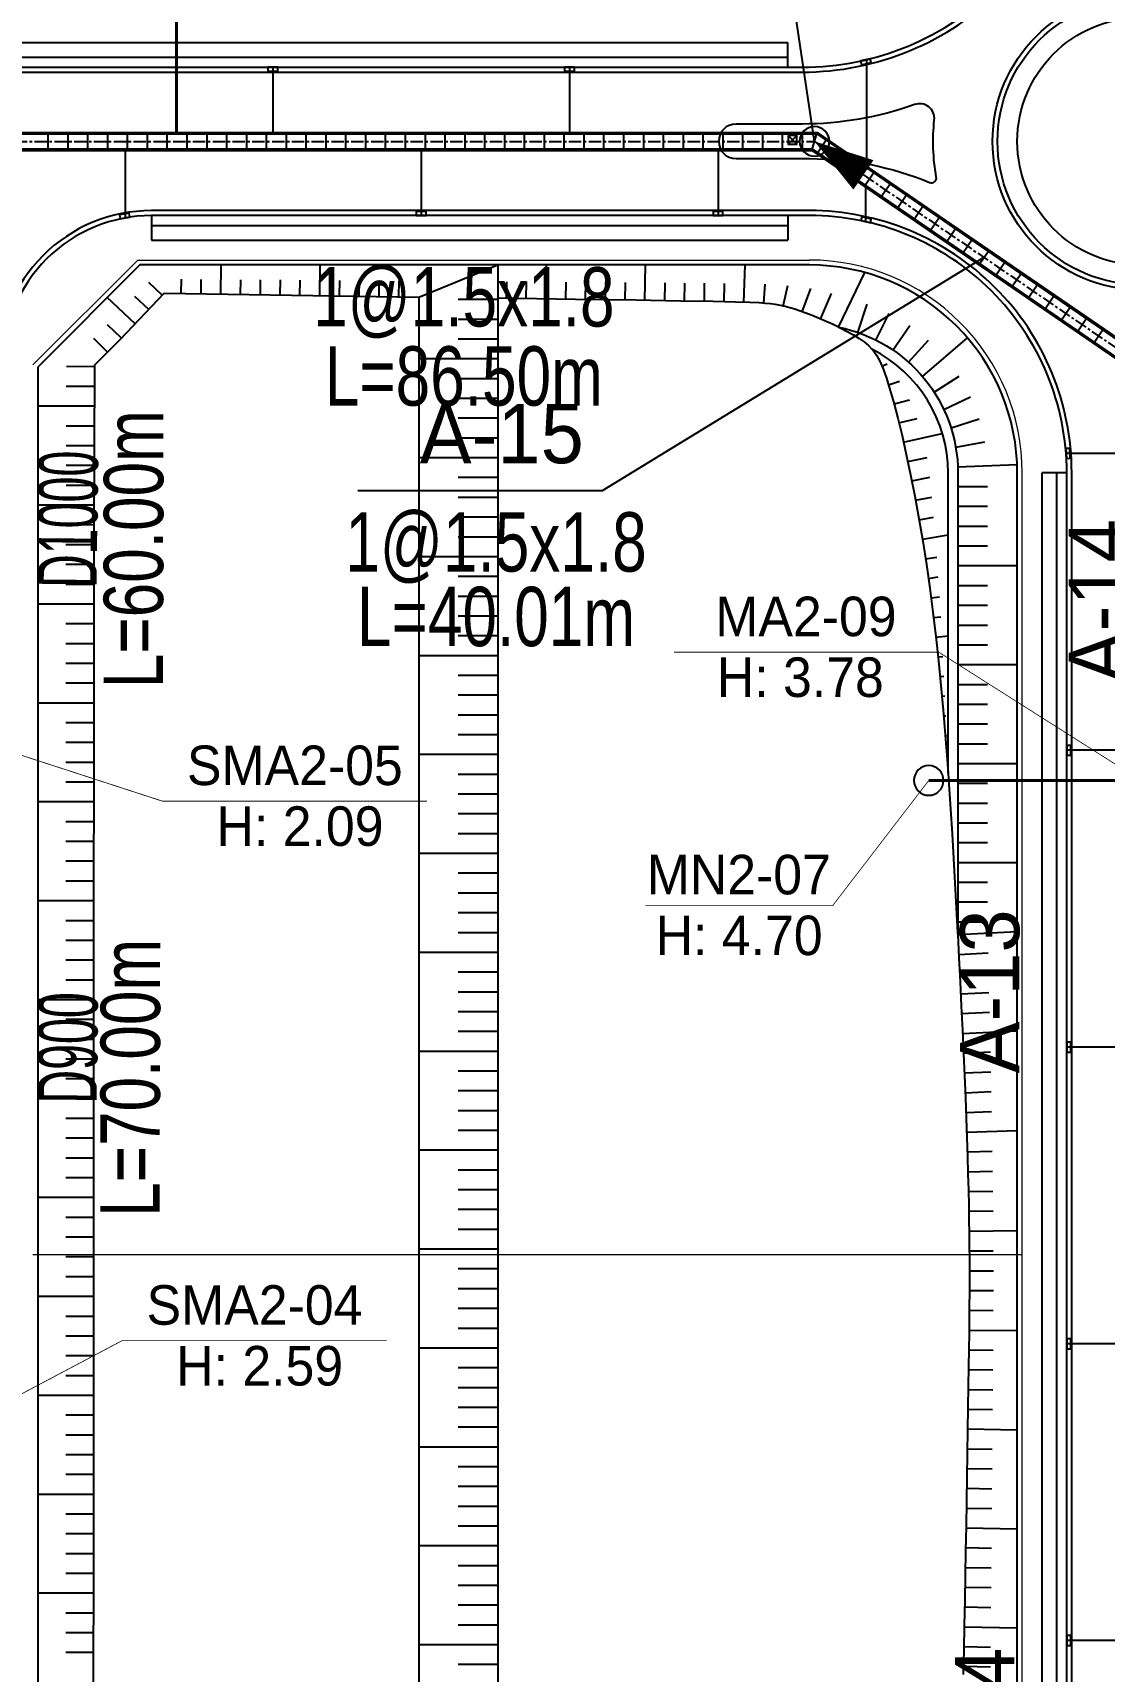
# Model space of a CAD drawing. Extents: x 230860 to 235519, y 342878 to 344985.
# Drawn here: x 232453.4 to 232561.7, y 343940.7 to 344106.3 of the extents above; entities that cross this region are included whole.
import ezdxf
from ezdxf.enums import TextEntityAlignment as Align

# ---------------------------------------------------------------- set-up
doc = ezdxf.new("R2010")
doc.units = 0
doc.linetypes.add('CENTER', pattern=[2, 1.25, -0.25, 0.25, -0.25])
for name, color, linetype in [('##L형측구', 8, 'Continuous'), ('##보도', 3, 'Continuous'), ('##식수대', 104, 'Continuous'), ('##자전거', 11, 'Continuous'), ('CE-SLOP-FILL', 9, 'Continuous'), ('MN info M1', 2, 'Continuous'), ('PCBOX', 150, 'Continuous'), ('storm_2호 우수받이', 1, 'Continuous'), ('storm_arrow', 7, 'Continuous'), ('storm_MH', 2, 'Continuous'), ('storm_pipe dia_length', 7, 'Continuous'), ('storm_pipe text', 1, 'Continuous'), ('맨홀(지구)', 2, 'Continuous'), ('맨홀지시선', 7, 'Continuous'), ('블록맨홀', 1, 'Continuous'), ('비탈면', 7, 'Continuous')]:
    doc.layers.add(name, color=color, linetype=linetype)
for name, color, linetype, lineweight in [('00_도로_계획선', 7, 'Continuous', 0), ('0_획지경계선', 8, 'Continuous', 5), ('storm_pipe', 160, 'Continuous', 30)]:
    doc.layers.add(name, color=color, linetype=linetype, lineweight=lineweight)
doc.styles.get("Standard").update_dxf_attribs({"font": 'Dotum.TTF'})
doc.styles.add('스타일1', font='H2HDRM.TTF')

# ---------------------------------------------------------------- blocks, each defined once
blk = doc.blocks.new('1')
at = {"layer": 'storm_MH', "flags": 128}
blk.add_lwpolyline([(-0.75, 0, 1), (0.75, 0, 1)], format="xyb", close=True, dxfattribs=at)
blk = doc.blocks.new('A$C5C727840')
at = {"layer": '맨홀(지구)', "linetype": 'Continuous'}
blk.add_lwpolyline([(0, 0.9), (0, 0), (0.9, 0), (0.9, 0.9)], close=True, dxfattribs=at)
for points in [[(0.9, 0), (0, 0.9)], [(0, 0), (0.9, 0.9)]]:
    blk.add_lwpolyline(points, dxfattribs=at)

msp = doc.modelspace()

# ---------------------------------------------------------------- linework, layer by layer
at = {"layer": '##L형측구'}
msp.add_lwpolyline([(232531.151, 344102.341, 0.4142136), (232559.651, 344130.841), (232559.651, 344135.975), (232561.401, 344151.229), (232561.401, 344205.845, 0.4142136), (232548.901, 344218.345), (232270.911, 344218.345, 0.4142136), (232258.411, 344205.845), (232258.411, 344117.841, 0.4142136), (232273.911, 344102.341)], format="xyb", close=True, dxfattribs=at)
msp.add_lwpolyline([(232558.401, 344061.84, 0.4142159), (232531.901, 344088.341), (232465.401, 344088.341, 0.4142136), (232449.901, 344072.841), (232449.901, 343635.397, 0.4154208), (232462.453, 343622.897), (232509.512, 343622.897), (232524.767, 343624.647), (232529.901, 343624.647, 0.4142136), (232558.401, 343653.147), (232558.401, 344061.84)], format="xyb", dxfattribs=at)
msp.add_circle((232565.401, 344095.341), 15, dxfattribs=at)
at = {"layer": '##보도', "color": 8}
for points in [[(232560.901, 344151.258), (232560.901, 344205.845, 0.4142136), (232548.901, 344217.845), (232270.911, 344217.845, 0.4142136), (232258.911, 344205.845), (232258.911, 344117.841, 0.4142136), (232273.911, 344102.841), (232531.151, 344102.841)], [(232531.151, 344102.841, 0.4142136), (232559.151, 344130.841)], [(232531.901, 344087.841), (232465.401, 344087.841, 0.4142136), (232450.401, 344072.841), (232450.401, 343635.397)], [(232462.401, 343623.397), (232509.484, 343623.397), (232524.738, 343625.147), (232529.901, 343625.147, 0.4142136), (232557.901, 343653.147), (232557.901, 344061.841)]]:
    msp.add_lwpolyline(points, format="xyb", dxfattribs=at)
for points in [[(232529.699, 344102.841), (232529.699, 344105.341)], [(232465.401, 344087.841), (232465.401, 344085.341)], [(232529.699, 344087.841), (232529.699, 344085.341)], [(232557.901, 344061.841), (232555.401, 344061.841)]]:
    msp.add_lwpolyline(points, dxfattribs=at)
msp.add_lwpolyline([(232542.515, 344099.061, -0.0860643), (232531.151, 344097.091), (232524.472, 344097.091, 1), (232524.472, 344093.591), (232531.901, 344093.591, -0.0983095), (232544.03, 344091.183, 0.5911476), (232544.714, 344091.731, -0.0689922), (232544.512, 344097.495, 0.5518254)], format="xyb", close=True, dxfattribs=at)
msp.add_circle((232565.401, 344095.341), 12.5, dxfattribs=at)
msp.add_arc((232531.901, 344061.841), 26, 359.99954, 90, dxfattribs=at)
at = {"layer": '##식수대'}
for points in [[(232278.805, 344103.841), (232529.699, 344103.841)], [(232465.401, 344086.841), (232529.699, 344086.841)], [(232556.901, 343654.53), (232556.901, 344061.841)]]:
    msp.add_lwpolyline(points, dxfattribs=at)
msp.add_circle((232565.401, 344095.341), 14.5, dxfattribs=at)
at = {"layer": '##자전거'}
for points in [[(232278.805, 344105.341), (232529.699, 344105.341)], [(232465.401, 344085.341), (232529.699, 344085.341)], [(232555.401, 343654.53), (232555.401, 344061.841)]]:
    msp.add_lwpolyline(points, dxfattribs=at)
at = {"layer": '00_도로_계획선', "linetype": 'Continuous'}
for points in [[(232453.401, 344072.734), (232464.008, 344083.341)], [(232464.008, 344083.341), (232531.901, 344083.341)], [(232553.401, 343652.487), (232553.401, 344061.841)], [(232553.401, 343712.592), (232553.401, 343957.734)]]:
    msp.add_lwpolyline(points, dxfattribs=at)
msp.add_lwpolyline([(232553.401, 344061.841, 0.4142136), (232531.901, 344083.341)], format="xyb", dxfattribs=at)
at = {"layer": '0_획지경계선'}
msp.add_lwpolyline([(232553.401, 343982.776), (232453.401, 343982.776)], dxfattribs=at)
at = {"layer": 'CE-SLOP-FILL', "color": 8}
for p, q in [((232468.404, 344079.962), (232468.425, 344081.401)), ((232472.403, 344079.902), (232472.447, 344082.841)), ((232482.402, 344079.752), (232482.449, 344082.841)), ((232500.401, 344082.841), (232500.401, 343626.897)), ((232505.273, 344079.408), (232505.325, 344082.841)), ((232515.272, 344079.255), (232515.33, 344082.841)), ((232525.27, 344079.064), (232525.381, 344082.841)), ((232534.84, 344076.55), (232537.491, 344082.083)), ((232466.488, 344079.792), (232465.121, 344081.086)), ((232470.404, 344079.932), (232470.425, 344081.386)), ((232474.403, 344079.872), (232474.425, 344081.356)), ((232476.403, 344079.842), (232476.425, 344081.341)), ((232478.403, 344079.812), (232478.425, 344081.326)), ((232480.402, 344079.782), (232480.425, 344081.311)), ((232484.402, 344079.722), (232484.425, 344081.281)), ((232486.402, 344079.692), (232486.425, 344081.266)), ((232488.401, 344079.662), (232488.425, 344081.251)), ((232490.401, 344079.632), (232490.425, 344081.236)), ((232501.274, 344079.469), (232501.299, 344081.155)), ((232503.273, 344079.439), (232503.299, 344081.14)), ((232507.273, 344079.378), (232507.299, 344081.109)), ((232509.273, 344079.348), (232509.3, 344081.094)), ((232511.272, 344079.317), (232511.3, 344081.079)), ((232513.272, 344079.286), (232513.3, 344081.063)), ((232517.272, 344079.222), (232517.301, 344081.031)), ((232519.271, 344079.189), (232519.304, 344081.015)), ((232521.271, 344079.153), (232521.304, 344080.997)), ((232523.271, 344079.114), (232523.311, 344080.977)), ((232527.268, 344078.969), (232527.411, 344080.905)), ((232529.246, 344078.689), (232529.695, 344080.765)), ((232531.16, 344078.114), (232532.024, 344080.466)), ((232533.019, 344077.377), (232534.138, 344079.974)), ((232463.74, 344076.886), (232460.924, 344079.55)), ((232465.114, 344078.339), (232463.726, 344079.652)), ((232492.401, 344079.602, 60.236), (232492.401, 343631.051, 64.555)), ((232500.401, 344079.341), (232496.401, 344079.341)), ((232536.769, 344076.029), (232537.743, 344078.866)), ((232462.365, 344075.433), (232460.937, 344076.784)), ((232500.401, 344077.341), (232496.401, 344077.341)), ((232538.612, 344075.256), (232539.954, 344077.939)), ((232540.336, 344074.244), (232542.023, 344076.725)), ((232460.951, 344074.019), (232459.564, 344075.411)), ((232500.401, 344075.341), (232496.401, 344075.341)), ((232541.91, 344073.013), (232543.912, 344075.248)), ((232543.306, 344071.583), (232547.868, 344075.48)), ((232500.401, 344073.341), (232492.401, 344073.341)), ((232459.662, 344072.554), (232456.804, 344072.563)), ((232539.222, 344072.619), (232539.741, 344072.845)), ((232544.5, 344069.981), (232547.02, 344071.609)), ((232459.655, 344070.554), (232456.778, 344070.563)), ((232500.401, 344071.341), (232496.401, 344071.341)), ((232539.89, 344070.735), (232540.997, 344071.081)), ((232459.648, 344068.554), (232453.901, 344068.573)), ((232500.401, 344069.341), (232496.401, 344069.341)), ((232540.444, 344068.813), (232541.993, 344069.216)), ((232545.471, 344068.234), (232548.184, 344069.512)), ((232459.642, 344066.554), (232456.771, 344066.563)), ((232500.401, 344067.341), (232496.401, 344067.341)), ((232540.939, 344066.876), (232542.764, 344067.317)), ((232546.2, 344066.373), (232549.06, 344067.279)), ((232500.401, 344065.341), (232496.401, 344065.341)), ((232541.399, 344064.929), (232545.324, 344065.817)), ((232546.676, 344064.432), (232549.63, 344064.95)), ((232459.635, 344064.554), (232456.768, 344064.563)), ((232500.401, 344063.341), (232492.401, 344063.341)), ((232541.831, 344062.976), (232543.797, 344063.393)), ((232459.629, 344062.554), (232456.765, 344062.563)), ((232546.889, 344062.445), (232552.884, 344062.686)), ((232546.901, 344061.841), (232546.901, 344061.841)), ((232552.901, 344061.841), (232552.901, 344061.841)), ((232459.622, 344060.554), (232456.762, 344060.563)), ((232500.401, 344061.341), (232496.401, 344061.341)), ((232542.237, 344061.018), (232544.069, 344061.381)), ((232546.901, 344060.445), (232549.901, 344060.445)), ((232459.616, 344058.554), (232453.901, 344058.573)), ((232500.401, 344059.341), (232496.401, 344059.341)), ((232542.62, 344059.055), (232544.261, 344059.357)), ((232546.901, 344058.445), (232549.901, 344058.445)), ((232459.609, 344056.554), (232456.755, 344056.563)), ((232500.401, 344057.341), (232496.401, 344057.341)), ((232542.98, 344057.088), (232544.441, 344057.336)), ((232500.401, 344055.341), (232496.401, 344055.341)), ((232543.315, 344055.116), (232545.901, 344055.555)), ((232546.901, 344056.445), (232549.901, 344056.445)), ((232459.605, 344054.554), (232456.753, 344054.555)), ((232500.401, 344053.341), (232492.401, 344053.341)), ((232543.624, 344053.14), (232544.763, 344053.317)), ((232546.901, 344054.445), (232549.901, 344054.445)), ((232459.604, 344052.554), (232456.752, 344052.555)), ((232546.901, 344052.445), (232552.901, 344052.445)), ((232459.602, 344050.554), (232456.752, 344050.555)), ((232500.401, 344051.341), (232496.401, 344051.341)), ((232543.912, 344051.161), (232544.907, 344051.302)), ((232546.901, 344050.445), (232549.901, 344050.445)), ((232459.601, 344048.554), (232453.901, 344048.557)), ((232500.401, 344049.341), (232496.401, 344049.341)), ((232544.18, 344049.179), (232545.041, 344049.29)), ((232546.901, 344048.445), (232549.901, 344048.445)), ((232500.401, 344047.341), (232496.401, 344047.341)), ((232544.431, 344047.195), (232545.166, 344047.282)), ((232459.6, 344046.554), (232456.751, 344046.555)), ((232500.401, 344045.341), (232496.401, 344045.341)), ((232544.664, 344045.209), (232545.901, 344045.342)), ((232546.901, 344046.445), (232549.901, 344046.445)), ((232459.599, 344044.554), (232456.75, 344044.555)), ((232500.401, 344043.341), (232492.401, 344043.341)), ((232546.901, 344044.445), (232549.901, 344044.445)), ((232459.598, 344042.554), (232456.75, 344042.555)), ((232544.879, 344043.22), (232545.39, 344043.275)), ((232546.901, 344042.445), (232552.901, 344042.445)), ((232459.597, 344040.554), (232456.749, 344040.555)), ((232500.401, 344041.341), (232496.401, 344041.341)), ((232545.08, 344041.23), (232545.491, 344041.271)), ((232546.901, 344040.445), (232549.901, 344040.445)), ((232459.596, 344038.554), (232453.901, 344038.557)), ((232500.401, 344039.341), (232496.401, 344039.341)), ((232545.269, 344039.239), (232545.585, 344039.268)), ((232546.901, 344038.445), (232549.901, 344038.445)), ((232500.401, 344037.341), (232496.401, 344037.341)), ((232545.447, 344037.247), (232545.674, 344037.266)), ((232459.595, 344036.554), (232456.748, 344036.555)), ((232500.401, 344035.341), (232496.401, 344035.341)), ((232545.614, 344035.254), (232545.901, 344035.277)), ((232546.901, 344036.445), (232549.901, 344036.445)), ((232459.594, 344034.554), (232456.748, 344034.555)), ((232546.901, 344034.445), (232549.901, 344034.445)), ((232459.593, 344032.554), (232456.747, 344032.555)), ((232500.401, 344033.341), (232492.401, 344033.341)), ((232545.769, 344033.26), (232545.835, 344033.265)), ((232546.901, 344032.445), (232552.901, 344032.445)), ((232459.592, 344030.554), (232456.747, 344030.555)), ((232500.401, 344031.341), (232496.401, 344031.341)), ((232546.901, 344030.445), (232549.901, 344030.445)), ((232459.592, 344028.554), (232453.901, 344028.557)), ((232500.401, 344029.341), (232496.401, 344029.341)), ((232546.901, 344028.445), (232549.901, 344028.445)), ((232500.401, 344027.341), (232496.401, 344027.341)), ((232459.591, 344026.554), (232456.746, 344026.555)), ((232500.401, 344025.341), (232496.401, 344025.341)), ((232546.901, 344026.445), (232549.901, 344026.445)), ((232459.59, 344024.554), (232456.745, 344024.555)), ((232546.901, 344024.445), (232549.901, 344024.445)), ((232459.589, 344022.554), (232456.745, 344022.555)), ((232500.401, 344023.341), (232492.401, 344023.341)), ((232546.901, 344022.445), (232552.901, 344022.445)), ((232459.588, 344020.554), (232456.745, 344020.555)), ((232500.401, 344021.341), (232496.401, 344021.341)), ((232546.901, 344020.445), (232549.901, 344020.445)), ((232459.587, 344018.554), (232453.901, 344018.557)), ((232500.401, 344019.341), (232496.401, 344019.341)), ((232500.401, 344017.341), (232496.401, 344017.341)), ((232546.901, 344018.445), (232549.901, 344018.445)), ((232459.586, 344016.554), (232456.744, 344016.555)), ((232500.401, 344015.341), (232496.401, 344015.341)), ((232546.876, 344015.147), (232552.901, 344015.457)), ((232546.901, 344016.445), (232549.901, 344016.445)), ((232459.585, 344014.554), (232456.743, 344014.555)), ((232459.584, 344012.554), (232456.743, 344012.555)), ((232500.401, 344013.341), (232492.401, 344013.341)), ((232546.979, 344013.15), (232549.94, 344013.302)), ((232459.583, 344010.554), (232456.742, 344010.555)), ((232500.401, 344011.341), (232496.401, 344011.341)), ((232547.079, 344011.152), (232549.99, 344011.299)), ((232459.582, 344008.554), (232453.901, 344008.557)), ((232500.401, 344009.341), (232496.401, 344009.341)), ((232547.178, 344009.155), (232550.04, 344009.295)), ((232500.401, 344007.341), (232496.401, 344007.341)), ((232547.275, 344007.157), (232550.088, 344007.291)), ((232459.581, 344006.554), (232456.741, 344006.555)), ((232500.401, 344005.341), (232496.401, 344005.341)), ((232547.37, 344005.159), (232552.901, 344005.413)), ((232459.58, 344004.554), (232456.741, 344004.555)), ((232459.579, 344002.554), (232456.74, 344002.555)), ((232500.401, 344003.341), (232492.401, 344003.341)), ((232547.461, 344003.161), (232550.181, 344003.286)), ((232459.578, 344000.554), (232456.74, 344000.555)), ((232500.401, 344001.341), (232496.401, 344001.341)), ((232547.549, 344001.163), (232550.225, 344001.281)), ((232500.401, 343999.341), (232496.401, 343999.341)), ((232547.633, 343999.165), (232550.267, 343999.274)), ((232459.577, 343998.554), (232453.901, 343998.557)), ((232500.401, 343997.341), (232496.401, 343997.341)), ((232547.711, 343997.167), (232550.306, 343997.267)), ((232459.576, 343996.554), (232456.738, 343996.555)), ((232500.401, 343995.341), (232496.401, 343995.341)), ((232547.784, 343995.168), (232552.901, 343995.349)), ((232459.575, 343994.554), (232456.738, 343994.555)), ((232459.574, 343992.554), (232456.737, 343992.555)), ((232500.401, 343993.341), (232492.401, 343993.341)), ((232547.85, 343993.169), (232550.375, 343993.249)), ((232459.573, 343990.554), (232456.737, 343990.555)), ((232500.401, 343991.341), (232496.401, 343991.341)), ((232547.908, 343991.17), (232550.404, 343991.241)), ((232500.401, 343989.341), (232496.401, 343989.341)), ((232547.958, 343989.17), (232550.429, 343989.223)), ((232459.572, 343988.554), (232453.901, 343988.557)), ((232500.401, 343987.341), (232496.401, 343987.341)), ((232547.998, 343987.171), (232550.45, 343987.214)), ((232459.571, 343986.554), (232456.736, 343986.555)), ((232500.401, 343985.341), (232496.401, 343985.341)), ((232459.57, 343984.554), (232456.736, 343984.555)), ((232548.03, 343985.171), (232552.901, 343985.241)), ((232459.569, 343982.554), (232456.735, 343982.555)), ((232500.401, 343983.341), (232492.401, 343983.341)), ((232548.051, 343983.171), (232550.476, 343983.19)), ((232459.568, 343980.554), (232456.735, 343980.555)), ((232500.401, 343981.341), (232496.401, 343981.341)), ((232548.062, 343981.171), (232550.482, 343981.172)), ((232500.401, 343979.341), (232496.401, 343979.341)), ((232548.059, 343979.171), (232550.48, 343979.163)), ((232459.568, 343978.554), (232453.901, 343978.556)), ((232500.401, 343977.341), (232496.401, 343977.341)), ((232548.045, 343977.171), (232550.473, 343977.148)), ((232459.567, 343976.554), (232456.734, 343976.555)), ((232459.566, 343974.554), (232456.734, 343974.555)), ((232500.401, 343975.341), (232496.401, 343975.341)), ((232548.024, 343975.171), (232552.901, 343975.115)), ((232459.565, 343972.554), (232456.733, 343972.555)), ((232500.401, 343973.341), (232492.401, 343973.341)), ((232547.998, 343973.172), (232550.45, 343973.138)), ((232459.564, 343970.554), (232456.733, 343970.555)), ((232500.401, 343971.341), (232496.401, 343971.341)), ((232547.97, 343971.172), (232550.436, 343971.136)), ((232500.401, 343969.341), (232496.401, 343969.341)), ((232547.942, 343969.172), (232550.421, 343969.135)), ((232459.563, 343968.554), (232453.901, 343968.557)), ((232500.401, 343967.341), (232496.401, 343967.341)), ((232547.912, 343967.172), (232550.406, 343967.134)), ((232459.562, 343966.554), (232456.732, 343966.555)), ((232459.562, 343964.554), (232456.731, 343964.555)), ((232500.401, 343965.341), (232496.401, 343965.341)), ((232547.881, 343965.172), (232552.901, 343965.095)), ((232459.561, 343962.554), (232456.731, 343962.555)), ((232500.401, 343963.341), (232492.401, 343963.341)), ((232547.849, 343963.173), (232550.375, 343963.133)), ((232459.56, 343960.554), (232456.73, 343960.555)), ((232500.401, 343961.341), (232496.401, 343961.341)), ((232547.817, 343961.173), (232550.359, 343961.132)), ((232500.401, 343959.341), (232496.401, 343959.341)), ((232547.784, 343959.173), (232550.343, 343959.13)), ((232459.559, 343958.554), (232453.901, 343958.557)), ((232500.401, 343957.341), (232496.401, 343957.341)), ((232547.75, 343957.173), (232550.326, 343957.129)), ((232459.558, 343956.554), (232456.73, 343956.555)), ((232459.557, 343954.554), (232456.729, 343954.555)), ((232500.401, 343955.341), (232496.401, 343955.341)), ((232547.716, 343955.174), (232552.901, 343955.082)), ((232459.556, 343952.554), (232456.729, 343952.555)), ((232500.401, 343953.341), (232492.401, 343953.341)), ((232547.681, 343953.174), (232550.291, 343953.128)), ((232459.555, 343950.554), (232456.728, 343950.555)), ((232500.401, 343951.341), (232496.401, 343951.341)), ((232547.645, 343951.174), (232550.273, 343951.127)), ((232500.401, 343949.341), (232496.401, 343949.341)), ((232547.609, 343949.175), (232550.255, 343949.126)), ((232459.554, 343948.554), (232453.901, 343948.557)), ((232500.401, 343947.341), (232496.401, 343947.341)), ((232459.553, 343946.554), (232456.727, 343946.555)), ((232547.572, 343947.175), (232550.236, 343947.125)), ((232459.552, 343944.554), (232456.726, 343944.555)), ((232500.401, 343945.341), (232496.401, 343945.341)), ((232547.534, 343945.175), (232552.901, 343945.074)), ((232459.551, 343942.554), (232456.726, 343942.555)), ((232500.401, 343943.341), (232492.401, 343943.341)), ((232547.496, 343943.176), (232550.199, 343943.125)), ((232500.401, 343941.341), (232496.401, 343941.341)), ((232547.458, 343941.176), (232550.18, 343941.124))]:
    msp.add_line(p, q, dxfattribs=at)
for points in [[(232464.215, 344082.841), (232453.901, 344072.527)], [(232500.401, 344082.841), (232464.215, 344082.841)], [(232453.901, 344072.527), (232453.901, 343635.089)]]:
    msp.add_lwpolyline(points, dxfattribs=at)
for points in [[(232500.401, 343626.897), (232509.284, 343626.897), (232524.538, 343628.647), (232529.401, 343628.647), (232529.401, 343628.647, 0.4182952), (232552.901, 343652.48), (232552.901, 343652.487), (232552.901, 344061.841), (232552.901, 344061.841, 0.4142136), (232531.901, 344082.841), (232500.401, 344082.841)], [(232534.84, 344076.55, -0.3575712), (232546.901, 344061.841), (232546.901, 344061.841), (232546.901, 344015.148)]]:
    msp.add_lwpolyline(points, format="xyb", dxfattribs=at)
at = {"layer": 'PCBOX', "linetype": 'CENTER'}
for p, q in [((232087.586, 344095.341), (232532.401, 344095.341)), ((232532.401, 344095.341), (232565.401, 344072.729))]:
    msp.add_line(p, q, dxfattribs=at)
at = {"layer": 'PCBOX'}
for p, q in [((232254.411, 344096.251), (232532.683, 344096.251)), ((232254.411, 344096.091), (232532.633, 344096.091)), ((232454.961, 344094.431, -36.514), (232454.961, 344096.251, -36.514)), ((232456.967, 344094.431, -36.514), (232456.967, 344096.251, -36.514)), ((232458.973, 344094.431, -36.514), (232458.973, 344096.251, -36.514)), ((232460.979, 344094.431, -36.514), (232460.979, 344096.251, -36.514)), ((232462.985, 344094.431, -36.514), (232462.985, 344096.251, -36.514)), ((232464.991, 344094.431, -36.514), (232464.991, 344096.251, -36.514)), ((232466.997, 344094.431, -36.514), (232466.997, 344096.251, -36.514)), ((232469.003, 344094.431, -36.514), (232469.003, 344096.251, -36.514)), ((232471.009, 344094.431, -36.514), (232471.009, 344096.251, -36.514)), ((232473.015, 344094.431, -36.514), (232473.015, 344096.251, -36.514)), ((232475.021, 344094.431, -36.514), (232475.021, 344096.251, -36.514)), ((232477.027, 344094.431, -36.514), (232477.027, 344096.251, -36.514)), ((232479.033, 344094.431, -36.514), (232479.033, 344096.251, -36.514)), ((232481.039, 344094.431, -36.514), (232481.039, 344096.251, -36.514)), ((232483.045, 344094.431, -36.514), (232483.045, 344096.251, -36.514)), ((232485.051, 344094.431, -36.514), (232485.051, 344096.251, -36.514)), ((232487.057, 344094.431, -36.514), (232487.057, 344096.251, -36.514)), ((232489.063, 344094.431, -36.514), (232489.063, 344096.251, -36.514)), ((232491.069, 344094.431, -36.514), (232491.069, 344096.251, -36.514)), ((232493.075, 344094.431, -36.514), (232493.075, 344096.251, -36.514)), ((232495.081, 344094.431, -36.514), (232495.081, 344096.251, -36.514)), ((232497.087, 344094.431, -36.514), (232497.087, 344096.251, -36.514)), ((232499.093, 344094.431, -36.514), (232499.093, 344096.251, -36.514)), ((232501.099, 344094.431, -36.514), (232501.099, 344096.251, -36.514)), ((232503.105, 344094.431, -36.514), (232503.105, 344096.251, -36.514)), ((232505.111, 344094.431, -36.514), (232505.111, 344096.251, -36.514)), ((232507.117, 344094.431, -36.514), (232507.117, 344096.251, -36.514)), ((232509.123, 344094.431, -36.514), (232509.123, 344096.251, -36.514)), ((232511.129, 344094.431, -36.514), (232511.129, 344096.251, -36.514)), ((232513.135, 344094.431, -36.514), (232513.135, 344096.251, -36.514)), ((232515.141, 344094.431, -36.514), (232515.141, 344096.251, -36.514)), ((232517.147, 344094.431, -36.514), (232517.147, 344096.251, -36.514)), ((232519.153, 344094.431, -36.514), (232519.153, 344096.251, -36.514)), ((232521.159, 344094.431, -36.514), (232521.159, 344096.251, -36.514)), ((232523.165, 344094.431, -36.514), (232523.165, 344096.251, -36.514)), ((232525.171, 344094.431, -36.514), (232525.171, 344096.251, -36.514)), ((232527.177, 344094.431), (232527.177, 344096.251)), ((232529.183, 344094.431), (232529.183, 344096.251)), ((232531.189, 344094.431), (232531.189, 344096.251)), ((232532.119, 344094.431), (232532.683, 344096.251)), ((232532.632, 344094.079), (232533.661, 344095.58)), ((232532.633, 344096.091), (232565.401, 344073.638)), ((232532.683, 344096.251), (232565.401, 344073.832)), ((232254.411, 344094.591), (232532.169, 344094.591)), ((232254.411, 344094.431), (232532.119, 344094.431)), ((232532.119, 344094.431), (232565.401, 344071.626)), ((232532.169, 344094.591), (232565.401, 344071.82)), ((232534.122, 344093.058), (232535.151, 344094.559)), ((232535.777, 344091.924), (232536.806, 344093.426)), ((232537.432, 344090.79), (232538.461, 344092.292)), ((232539.087, 344089.657), (232540.115, 344091.158)), ((232540.741, 344088.523), (232541.77, 344090.024)), ((232542.396, 344087.389), (232543.425, 344088.89)), ((232544.051, 344086.255), (232545.08, 344087.756)), ((232545.706, 344085.121), (232546.735, 344086.622)), ((232547.361, 344083.987), (232548.389, 344085.489)), ((232549.016, 344082.853), (232550.044, 344084.355)), ((232550.67, 344081.72), (232551.699, 344083.221)), ((232552.325, 344080.586), (232553.354, 344082.087)), ((232553.98, 344079.452), (232555.009, 344080.953)), ((232555.635, 344078.318), (232556.664, 344079.819)), ((232557.29, 344077.184), (232558.318, 344078.685)), ((232558.944, 344076.05), (232559.973, 344077.552)), ((232560.599, 344074.916), (232561.628, 344076.418))]:
    msp.add_line(p, q, dxfattribs=at)
at = {"layer": 'PCBOX', "elevation": -36.514}
msp.add_lwpolyline([(232529.736, 344095.941), (232529.736, 344095.041), (232530.636, 344095.041), (232530.636, 344095.941)], close=True, dxfattribs=at)
for points in [[(232530.636, 344095.041), (232529.736, 344095.941)], [(232529.736, 344095.041), (232530.636, 344095.941)]]:
    msp.add_lwpolyline(points, dxfattribs=at)
at = {"layer": 'storm_2호 우수받이'}
for p, q in [((232537.653, 344103.606), (232537.653, 344103.607)), ((232537.653, 344103.606), (232537.653, 344103.607)), ((232537.653, 344103.606), (232537.655, 344092.65)), ((232477.653, 344102.841), (232477.654, 344096.091)), ((232507.653, 344102.841), (232507.654, 344096.091)), ((232462.731, 344094.591), (232462.731, 344087.601)), ((232492.655, 344094.591), (232492.655, 344087.841)), ((232522.655, 344094.591), (232522.655, 344087.841)), ((232537.56, 344090.897), (232537.56, 344087.217)), ((232537.56, 344090.897), (232537.56, 344087.217)), ((232462.655, 344087.587), (232462.655, 344087.587)), ((232557.659, 344065.381), (232557.659, 344065.381)), ((232565.401, 344063.776), (232557.829, 344063.776)), ((232565.401, 344033.776), (232557.901, 344033.776)), ((232565.401, 344003.776), (232557.901, 344003.776)), ((232565.401, 343973.776), (232557.901, 343973.776)), ((232565.401, 343943.776), (232557.901, 343943.776))]:
    msp.add_line(p, q, dxfattribs=at)
for points in [[(232537.149, 344103.074), (232538.123, 344103.3), (232538.033, 344103.69), (232537.058, 344103.464)], [(232537.149, 344103.074), (232538.123, 344103.3), (232538.033, 344103.69), (232537.058, 344103.464)], [(232477.153, 344102.441), (232478.153, 344102.441), (232478.153, 344102.841), (232477.153, 344102.841)], [(232507.153, 344102.441), (232508.153, 344102.441), (232508.153, 344102.841), (232507.153, 344102.841)], [(232462.239, 344087.511), (232463.223, 344087.691), (232463.151, 344088.085), (232462.167, 344087.904)], [(232492.155, 344087.841), (232493.155, 344087.841), (232493.155, 344088.241), (232492.155, 344088.241)], [(232522.155, 344087.841), (232523.155, 344087.841), (232523.155, 344088.241), (232522.155, 344088.241)], [(232537.079, 344087.335), (232538.05, 344087.098), (232538.145, 344087.487), (232537.173, 344087.723)], [(232537.079, 344087.335), (232538.05, 344087.098), (232538.145, 344087.487), (232537.173, 344087.723)], [(232558.197, 344064.299), (232557.798, 344064.275), (232557.86, 344063.277), (232558.259, 344063.301)], [(232558.301, 344034.276), (232557.901, 344034.276), (232557.901, 344033.276), (232558.301, 344033.276)], [(232558.301, 344004.276), (232557.901, 344004.276), (232557.901, 344003.276), (232558.301, 344003.276)], [(232558.301, 343974.276), (232557.901, 343974.276), (232557.901, 343973.276), (232558.301, 343973.276)], [(232558.301, 343944.276), (232557.901, 343944.276), (232557.901, 343943.276), (232558.301, 343943.276)]]:
    msp.add_lwpolyline(points, close=True, dxfattribs=at)
at = {"layer": 'storm_arrow'}
for points in [[(232445.901, 344095.341, 0, 3.6, 0), (232451.901, 344095.341, 0, 2.977, 0)], [(232532.401, 344095.341, 0, 3.6, 0), (232537.352, 344091.952, 0, 2.977, 0)]]:
    msp.add_lwpolyline(points, format="xyseb", dxfattribs=at)
at = {"layer": 'storm_pipe', "const_width": 0.3, "flags": 128}
for points in [[(232467.911, 344109.841), (232467.911, 344096.091)], [(232565.401, 344030.729), (232543.954, 344030.729)]]:
    msp.add_lwpolyline(points, dxfattribs=at)
at = {"layer": 'storm_pipe text', "color": 6}
msp.add_lwpolyline([(232549.53, 344083.604), (232510.96, 344059.993), (232486.245, 344059.993)], dxfattribs=at)
at = {"layer": '맨홀지시선', "color": 30}
msp.add_lwpolyline([(232532.401, 344095.341), (232528.726, 344119.958), (232501.96, 344119.958)], dxfattribs=at)
at = {"layer": '맨홀지시선', "color": 30, "const_width": 0.08}
for points in [[(232565.401, 344030.729), (232544.959, 344043.698), (232518.193, 344043.698)], [(232445.901, 344035.341), (232466.492, 344028.642), (232493.257, 344028.642)], [(232445.901, 343965.341), (232462.412, 343974.089), (232489.178, 343974.089)]]:
    msp.add_lwpolyline(points, dxfattribs=at)
at = {"layer": '맨홀지시선', "color": 1, "const_width": 0.08}
msp.add_lwpolyline([(232543.954, 344030.729), (232534.246, 344018.082), (232515.321, 344018.082)], dxfattribs=at)
at = {"layer": '비탈면', "color": 8}
msp.add_line((232545.901, 344031.469), (232545.901, 344061.841), dxfattribs=at)
for points in [[(232492.401, 344079.602), (232500.401, 344082.841)], [(232459.547, 343935.341), (232459.558, 343955.341), (232459.566, 343975.341), (232459.569, 343982.776), (232459.575, 343995.341), (232459.586, 344015.341), (232459.595, 344035.341), (232459.605, 344055.341), (232459.662, 344072.734), (232462.278, 344075.341), (232466.674, 344079.988), (232492.401, 344079.602)], [(232534.84, 344076.55), (232534.293, 344076.812), (232533.572, 344077.138), (232532.862, 344077.445), (232532.178, 344077.725), (232531.539, 344077.974), (232530.956, 344078.189), (232530.42, 344078.37), (232529.918, 344078.522), (232529.436, 344078.647), (232528.961, 344078.75), (232528.477, 344078.834), (232527.973, 344078.901), (232527.433, 344078.957), (232526.805, 344079.003), (232525.883, 344079.046), (232524.42, 344079.089), (232522.171, 344079.137), (232518.891, 344079.196), (232514.333, 344079.27), (232508.251, 344079.364), (232500.401, 344079.482)], [(232534.84, 344076.55), (232535.005, 344076.471), (232535.693, 344076.119), (232536.339, 344075.764), (232536.926, 344075.41), (232537.441, 344075.056), (232537.893, 344074.68), (232538.215, 344074.336)], [(232538.215, 344074.336), (232538.296, 344074.25), (232538.662, 344073.738), (232539.006, 344073.113), (232539.34, 344072.347), (232539.679, 344071.409), (232540.035, 344070.27), (232540.419, 344068.908), (232540.827, 344067.339), (232541.251, 344065.587), (232541.683, 344063.675), (232542.117, 344061.627), (232542.544, 344059.467), (232542.958, 344057.219), (232543.35, 344054.906), (232543.716, 344052.55), (232544.054, 344050.157), (232544.367, 344047.735), (232544.656, 344045.286), (232544.923, 344042.818), (232545.169, 344040.334), (232545.397, 344037.84), (232545.607, 344035.341), (232545.802, 344032.841), (232545.901, 344031.469)], [(232545.901, 344031.469), (232545.983, 344030.341), (232546.151, 344027.841), (232546.309, 344025.341), (232546.457, 344022.841), (232546.599, 344020.341), (232546.734, 344017.841), (232546.866, 344015.341), (232546.876, 344015.147)], [(232546.876, 344015.147), (232546.994, 344012.843), (232547.119, 344010.36), (232547.24, 344007.906), (232547.354, 344005.495), (232547.462, 344003.143), (232547.562, 344000.863), (232547.653, 343998.671), (232547.734, 343996.58), (232547.804, 343994.602), (232547.863, 343992.736), (232547.913, 343990.977), (232547.954, 343989.32), (232547.988, 343987.762), (232548.014, 343986.297), (232548.034, 343984.922), (232548.048, 343983.631), (232548.057, 343982.415), (232548.062, 343981.245), (232548.062, 343980.086), (232548.058, 343978.903), (232548.05, 343977.663), (232548.037, 343976.329), (232548.02, 343974.869), (232547.999, 343973.247), (232547.974, 343971.438), (232547.946, 343969.457), (232547.914, 343967.329), (232547.88, 343965.079), (232547.842, 343962.73), (232547.803, 343960.308), (232547.762, 343957.836), (232547.719, 343955.341), (232547.675, 343952.841), (232547.63, 343950.341), (232547.584, 343947.841), (232547.537, 343945.341), (232547.49, 343942.841), (232547.442, 343940.341)]]:
    msp.add_lwpolyline(points, dxfattribs=at)
msp.add_arc((232531.901, 344061.841), 14, 360, 63.19068, dxfattribs=at)

# ---------------------------------------------------------------- block references
at = {"layer": 'PCBOX'}
msp.add_blockref('A$C5C727840', (232529.736, 344095.041), dxfattribs=at)
at = {"layer": 'storm_MH', "xscale": 2, "yscale": 2, "zscale": 2}
for p in [(232532.401, 344095.341), (232543.954, 344030.729)]:
    msp.add_blockref('1', p, dxfattribs=at)

# ---------------------------------------------------------------- texts
at = {"layer": 'MN info M1', "color": 30, "style": '스타일1'}
for s, p in [('MA2-09', (232531.538, 344044.115)), ('H: 3.78', (232530.973, 344037.969)), ('SMA2-05', (232479.887, 344029.059)), ('H: 2.09', (232480.408, 344022.913)), ('SMA2-04', (232475.808, 343974.505)), ('H: 2.59', (232476.329, 343968.36))]:
    msp.add_text(s, height=4, dxfattribs=at).set_placement(p, align=Align.BOTTOM_CENTER)
at = {"layer": 'storm_pipe dia_length', "width": 0.8}
for s, p in [('1@1.5x1.8', (232496.965, 344076.623, -64)), ('L=86.50m', (232496.965, 344068.623, -64)), ('1@1.5x1.8', (232500.219, 344051.846)), ('L=40.01m', (232500.219, 344044.306))]:
    msp.add_text(s, height=6, dxfattribs=at).set_placement(p, align=Align.CENTER)
at = {"layer": 'storm_pipe dia_length'}
for s, rotation, width, p in [('L=60.00m', 89.8867, 0.8, (232466.575, 344054.106)), ('D1000', 89.41952, 0.6, (232459.925, 344057.104)), ('L=70.00m', 89.8867, 0.8, (232466.251, 344000.663)), ('D900', 89.41952, 0.6, (232459.915, 344003.664))]:
    msp.add_text(s, height=6, rotation=rotation, dxfattribs=dict(at, width=width)).set_placement(p, align=Align.CENTER)
at = {"layer": 'storm_pipe text', "color": 2}
msp.add_text('A-15', height=6, dxfattribs=at).set_placement((232500.801, 344062.798), align=Align.CENTER)
for s, p in [('A-14', (232564.088, 344048.852)), ('A-13', (232553.099, 344009.408)), ('B-4', (232552.609, 343936.949))]:
    msp.add_text(s, height=6, rotation=90, dxfattribs=at).set_placement(p, align=Align.CENTER)
at = {"layer": '블록맨홀', "style": '스타일1'}
for s, p in [('MN2-07', (232524.754, 344021.214)), ('H: 4.70', (232524.788, 344015.068))]:
    msp.add_text(s, height=4, dxfattribs=at).set_placement(p, align=Align.MIDDLE_CENTER)

doc.saveas('drawing.dxf')
